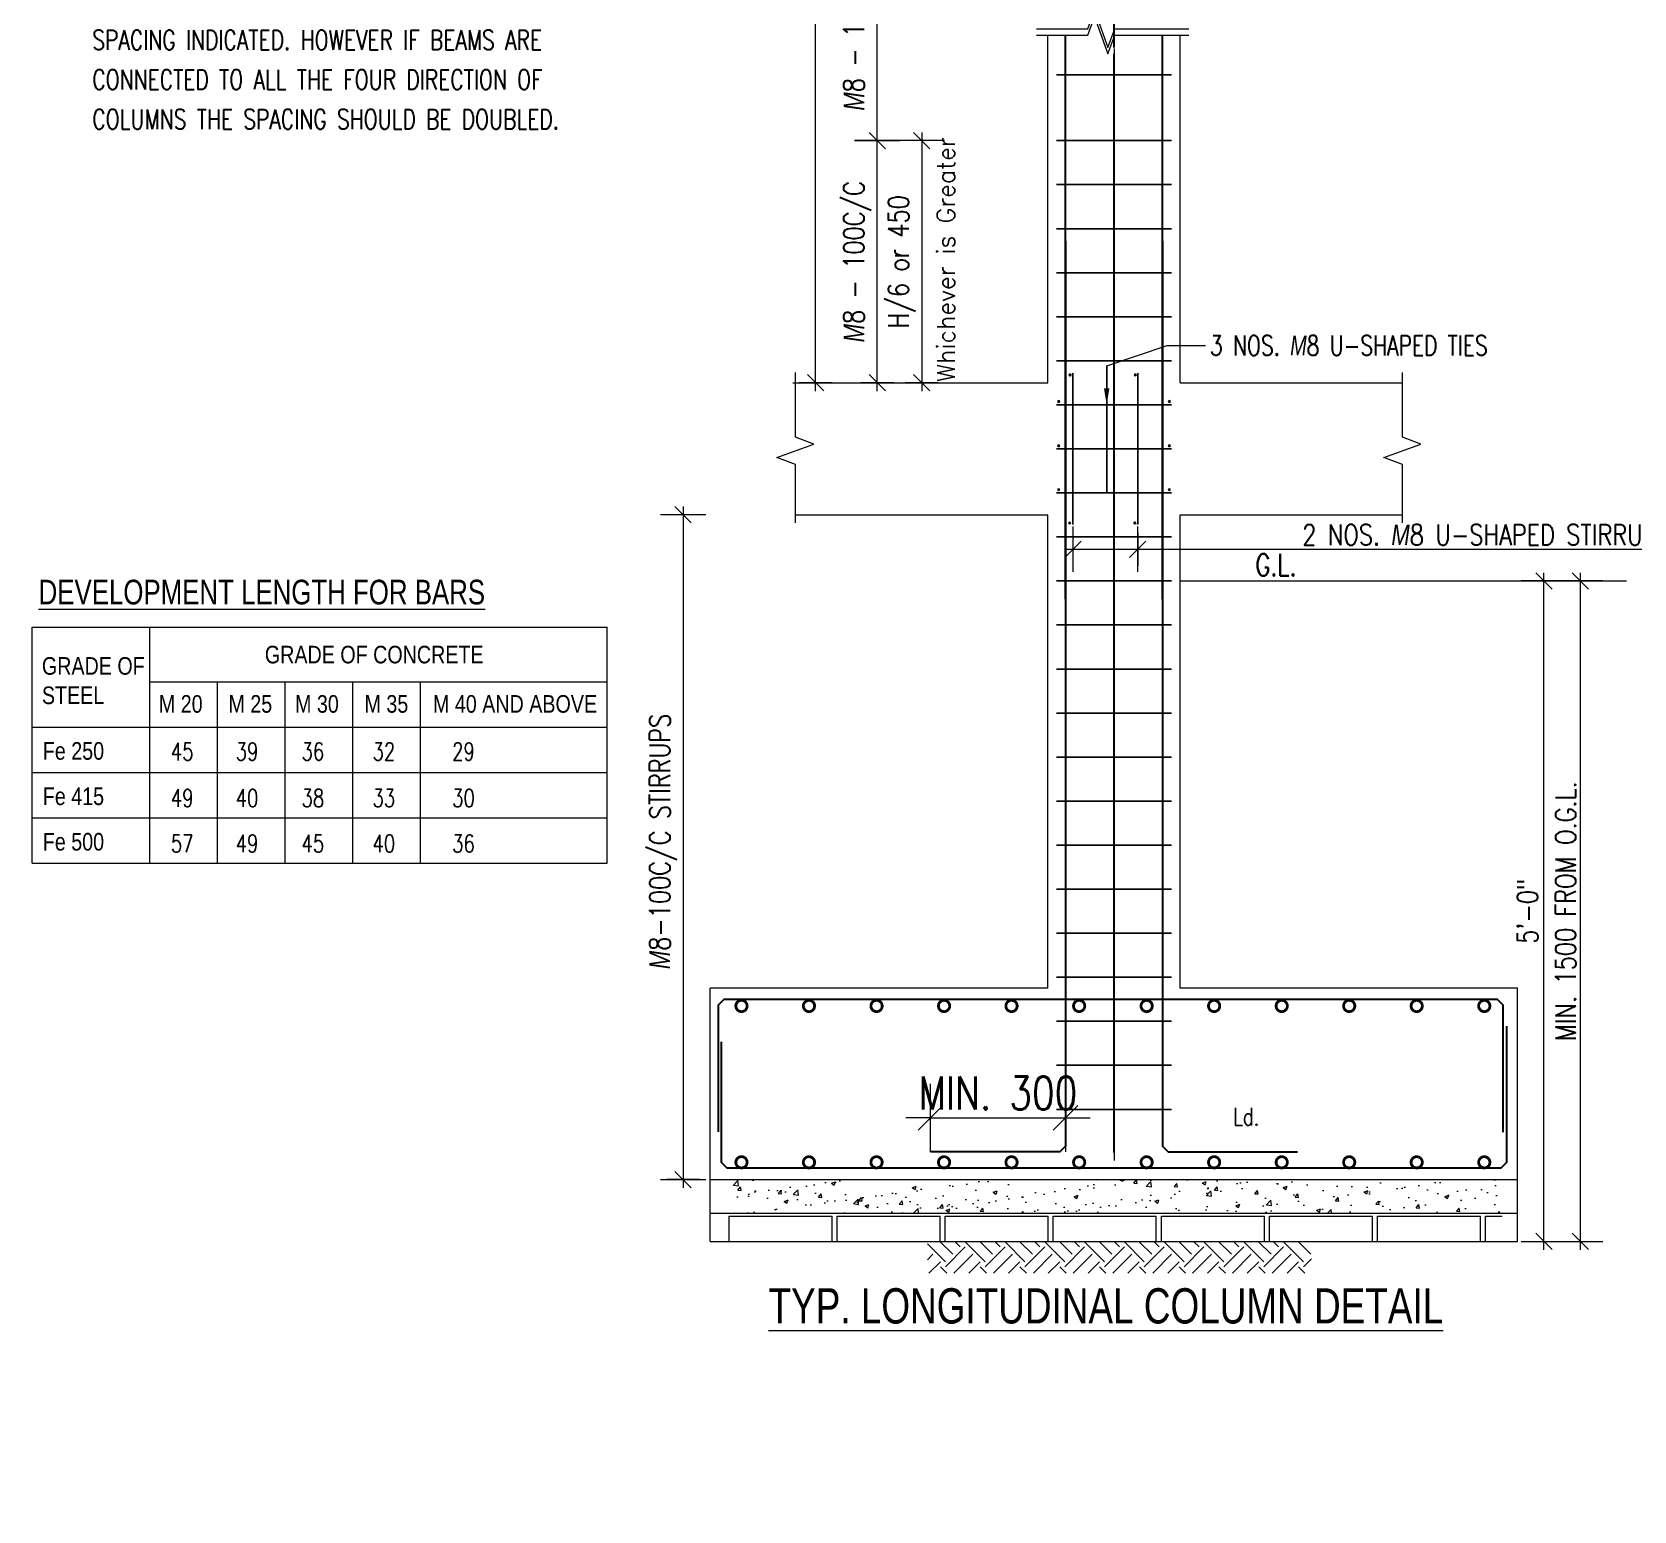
# Model space of a CAD drawing. Header units: inches. Extents: x 0 to 162649, y -36601 to -26324.
# Drawn here: x 150846.3 to 150991.8, y -27477.3 to -27342.9 of the extents above; entities that cross this region are included whole.
import ezdxf
from ezdxf import colors
from ezdxf.entities.mleader import LeaderData, LeaderLine
from ezdxf.math import Vec2, Vec3

# ---------------------------------------------------------------- set-up
doc = ezdxf.new("R2010")
doc.units = ezdxf.units.IN
doc.header["$MEASUREMENT"] = 0
doc.linetypes.add('CENTER', pattern=[2, 1.25, -0.25, 0.25, -0.25])
for name, color, linetype, lineweight in [('CENTRE', 253, 'CENTER', 5), ('Dim', 1, 'Continuous', 13), ('dimention', 1, 'Continuous', 13), ('hatch', 252, 'Continuous', 0), ('l', 61, 'Continuous', 13), ('Line', 31, 'Continuous', 5), ('Rein', 3, 'Continuous', 30), ('Stirrups', 191, 'Continuous', 25), ('TEXT', 7, 'Continuous', 9), ('Title', 4, 'Continuous', 18)]:
    doc.layers.add(name, color=color, linetype=linetype, lineweight=lineweight)
doc.styles.add('Arial', font='arial.ttf', dxfattribs={"width": 0.8})
doc.styles.add('rmtext', font='romans.shx', dxfattribs={"width": 0.8})
doc.styles.add('romans', font='romans.shx', dxfattribs={"width": 0.75})
doc.styles.add('S20', font='romans.shx', dxfattribs={"width": 0.75})
doc.styles.add('T', font='romans.shx', dxfattribs={"width": 0.75, "height": 3})
doc.dimstyles.new('Copy of DIM 48', dxfattribs={"dimscale": 48, "dimtxt": 0.0625, "dimasz": 0.046875, "dimexe": 0.0625, "dimexo": 0.015625, "dimgap": 0.015625, "dimtad": 3, "dimdec": 1, "dimzin": 3, "dimdsep": 46, "dimlunit": 4, "dimtxsty": 'rmtext', "dimblk": 'OBLIQUE', "dimcen": 0.09375, "dimdle": 0.03125, "dimclrd": 1, "dimclre": 1, "dimclrt": 2, "dimadec": 0, "dimazin": 0, "dimtfac": 0.75, "dimtdec": 1, "dimtix": 1, "dimtmove": 0, "dimatfit": 3, "dimfxl": 0.0625, "dimfxlon": 1, "dimfrac": 1, "dimtolj": 1, "dimtzin": 0, "dimlwd": -1, "dimlwe": 5, "dimarcsym": 0})
doc.dimstyles.new('DIM-24', dxfattribs={"dimscale": 24, "dimtxt": 0.078125, "dimasz": 0.0625, "dimexe": 0.0625, "dimexo": 0.015625, "dimgap": 0.015625, "dimtad": 1, "dimdec": 1, "dimzin": 3, "dimdsep": 46, "dimlunit": 4, "dimtxsty": 'rmtext', "dimblk": 'OBLIQUE', "dimcen": 0.09375, "dimdle": 0.03125, "dimclrd": 1, "dimclre": 1, "dimclrt": 2, "dimadec": 0, "dimazin": 0, "dimtfac": 0.75, "dimtdec": 1, "dimtix": 1, "dimtmove": 0, "dimatfit": 3, "dimfxl": 0.0625, "dimfxlon": 1, "dimfrac": 1, "dimtolj": 1, "dimtzin": 0, "dimlwd": -1, "dimlwe": 5, "dimarcsym": 0})

# ---------------------------------------------------------------- blocks, each defined once
blk = doc.blocks.new('_Oblique')
for p, q in [((0, -1.375), (0, 1.375)), ((-0.495, -0.495), (0.495, 0.495))]:
    blk.add_line(p, q)
blk = doc.blocks.new('*D1237')
at = {"layer": 'Defpoints', "color": 0, "transparency": 16777216}
for p in [(150923.03, -27352.77), (150940.13, -27352.77), (150938.54, -27374.77)]:
    blk.add_point(p, dxfattribs=at)
at = {"layer": 'dimention', "color": 1, "lineweight": 5, "transparency": 16777216}
for p, q in [((150924.53, -27352.77), (150921.53, -27352.77)), ((150924.53, -27374.77), (150921.53, -27374.77))]:
    blk.add_line(p, q, dxfattribs=at)
at = {"layer": 'dimention', "color": 1, "transparency": 16777216}
blk.add_line((150923.03, -27375.52), (150923.03, -27352.02), dxfattribs=at)
at = {"layer": 'dimention', "color": 1, "transparency": 16777216, "xscale": 1.5, "yscale": 1.5, "zscale": 1.5}
for p, rotation in [((150923.03, -27352.77), 90), ((150923.03, -27374.77), 270)]:
    blk.add_blockref('_Oblique', p, dxfattribs=dict(at, rotation=rotation))
at = {"layer": 'dimention', "color": 2, "transparency": 16777216, "insert": (150921.23, -27363.77), "char_height": 1.875, "attachment_point": 5, "rotation": 90, "style": 'rmtext'}
blk.add_mtext('\\A1;{\\Fgothici|c0;M}8 - 100C/C', dxfattribs=at)
blk = doc.blocks.new('*D1238')
at = {"layer": 'Defpoints', "color": 0, "transparency": 16777216}
for p in [(150923.03, -27332.67), (150940.13, -27332.67), (150940.13, -27352.77)]:
    blk.add_point(p, dxfattribs=at)
at = {"layer": 'dimention', "color": 1, "transparency": 16777216}
blk.add_line((150923.03, -27353.52), (150923.03, -27331.92), dxfattribs=at)
at = {"layer": 'dimention', "color": 1, "lineweight": 5, "transparency": 16777216}
for p, q in [((150924.53, -27332.67), (150921.53, -27332.67)), ((150924.53, -27352.77), (150921.53, -27352.77))]:
    blk.add_line(p, q, dxfattribs=at)
at = {"layer": 'dimention', "color": 1, "transparency": 16777216, "xscale": 1.5, "yscale": 1.5, "zscale": 1.5}
for p, rotation in [((150923.03, -27332.67), 90), ((150923.03, -27352.77), 270)]:
    blk.add_blockref('_Oblique', p, dxfattribs=dict(at, rotation=rotation))
at = {"layer": 'dimention', "color": 2, "transparency": 16777216, "insert": (150921.23, -27342.72), "char_height": 1.875, "attachment_point": 5, "rotation": 90, "style": 'rmtext'}
blk.add_mtext('\\A1;{\\Fgothici|c0;M}8 - 150C/C', dxfattribs=at)
blk = doc.blocks.new('*D1241')
at = {"layer": 'Defpoints', "color": 0, "transparency": 16777216}
for p in [(150917.43, -27307.68), (150938.54, -27307.68), (150938.54, -27374.77)]:
    blk.add_point(p, dxfattribs=at)
at = {"layer": 'dimention', "color": 1, "lineweight": 5, "transparency": 16777216}
for p, q in [((150918.93, -27307.68), (150915.93, -27307.68)), ((150918.93, -27374.77), (150915.93, -27374.77))]:
    blk.add_line(p, q, dxfattribs=at)
at = {"layer": 'dimention', "color": 1, "transparency": 16777216}
blk.add_line((150917.43, -27375.52), (150917.43, -27306.93), dxfattribs=at)
at = {"layer": 'dimention', "color": 1, "transparency": 16777216, "xscale": 1.5, "yscale": 1.5, "zscale": 1.5}
for p, rotation in [((150917.43, -27307.68), 90), ((150917.43, -27374.77), 270)]:
    blk.add_blockref('_Oblique', p, dxfattribs=dict(at, rotation=rotation))
at = {"layer": 'dimention', "color": 2, "transparency": 16777216, "insert": (150916.12, -27341.22), "char_height": 1.875, "attachment_point": 5, "rotation": 90, "style": 'rmtext'}
blk.add_mtext('\\A1;H', dxfattribs=at)
blk = doc.blocks.new('*D1244')
at = {"layer": 'Defpoints', "color": 0, "transparency": 16777216}
for p in [(150940.13, -27441.54), (150927.87, -27444.62), (150940.13, -27444.11)]:
    blk.add_point(p, dxfattribs=at)
at = {"layer": 'dimention', "color": 1, "lineweight": 5, "transparency": 16777216}
for p, q in [((150927.87, -27443.87), (150927.87, -27438.54)), ((150940.13, -27443.36), (150940.13, -27438.54))]:
    blk.add_line(p, q, dxfattribs=at)
at = {"layer": 'dimention', "color": 1, "transparency": 16777216}
for p, q in [((150927.87, -27441.54), (150925.62, -27441.54)), ((150927.87, -27441.54), (150940.13, -27441.54)), ((150940.13, -27441.54), (150942.38, -27441.54))]:
    blk.add_line(p, q, dxfattribs=at)
at = {"layer": 'dimention', "color": 1, "transparency": 16777216, "xscale": 2.25, "yscale": 2.25, "zscale": 2.25}
blk.add_blockref('_Oblique', (150927.87, -27441.54), dxfattribs=at)
at = {"layer": 'dimention', "color": 1, "transparency": 16777216, "xscale": 2.25, "yscale": 2.25, "zscale": 2.25, "rotation": 180}
blk.add_blockref('_Oblique', (150940.13, -27441.54), dxfattribs=at)
at = {"layer": 'dimention', "color": 2, "transparency": 16777216, "insert": (150934, -27439.29), "char_height": 3, "attachment_point": 5, "style": 'rmtext'}
blk.add_mtext('\\A1;MIN. 300 ', dxfattribs=at)
blk = doc.blocks.new('*D1246')
at = {"layer": 'Defpoints', "color": 0, "transparency": 16777216}
for p in [(150980.45, -27392.77), (150981.2, -27452.77), (150986.88, -27452.77)]:
    blk.add_point(p, dxfattribs=at)
at = {"layer": 'dimention', "color": 1, "transparency": 16777216}
blk.add_line((150986.88, -27392.02), (150986.88, -27453.52), dxfattribs=at)
at = {"layer": 'dimention', "color": 1, "lineweight": 5, "transparency": 16777216}
for p, q in [((150985.38, -27392.77), (150988.38, -27392.77)), ((150985.38, -27452.77), (150988.38, -27452.77))]:
    blk.add_line(p, q, dxfattribs=at)
at = {"layer": 'dimention', "color": 1, "transparency": 16777216, "xscale": 1.5, "yscale": 1.5, "zscale": 1.5}
for p, rotation in [((150986.88, -27392.77), 90), ((150986.88, -27452.77), 270)]:
    blk.add_blockref('_Oblique', p, dxfattribs=dict(at, rotation=rotation))
at = {"layer": 'dimention', "color": 2, "transparency": 16777216, "insert": (150985.56, -27422.77), "char_height": 1.875, "attachment_point": 5, "rotation": 90, "style": 'rmtext'}
blk.add_mtext('\\A1;MIN. 1500 FROM O.G.L.', dxfattribs=at)
blk = doc.blocks.new('*D1247')
at = {"layer": 'Defpoints', "color": 0, "transparency": 16777216}
for p in [(150940.13, -27352.77), (150927.07, -27374.77), (150938.54, -27374.77)]:
    blk.add_point(p, dxfattribs=at)
at = {"layer": 'dimention', "color": 1, "lineweight": 5, "transparency": 16777216}
for p, q in [((150928.57, -27352.77), (150925.57, -27352.77)), ((150928.57, -27374.77), (150925.57, -27374.77))]:
    blk.add_line(p, q, dxfattribs=at)
at = {"layer": 'dimention', "color": 1, "transparency": 16777216}
blk.add_line((150927.07, -27352.02), (150927.07, -27375.52), dxfattribs=at)
at = {"layer": 'dimention', "color": 1, "transparency": 16777216, "xscale": 1.5, "yscale": 1.5, "zscale": 1.5}
for p, rotation in [((150927.07, -27352.77), 90), ((150927.07, -27374.77), 270)]:
    blk.add_blockref('_Oblique', p, dxfattribs=dict(at, rotation=rotation))
at = {"layer": 'dimention', "color": 2, "transparency": 16777216, "insert": (150925.27, -27363.77), "char_height": 1.875, "attachment_point": 5, "rotation": 90, "style": 'rmtext'}
blk.add_mtext('\\A1;H/6 or 450', dxfattribs=at)
blk = doc.blocks.new('*D1248')
at = {"layer": 'Defpoints', "color": 0, "transparency": 16777216}
for p in [(150915.6, -27386.76), (150905.4, -27447.15), (150907.87, -27447.15)]:
    blk.add_point(p, dxfattribs=at)
at = {"layer": 'dimention', "color": 1, "transparency": 16777216}
blk.add_line((150905.4, -27386.01), (150905.4, -27447.9), dxfattribs=at)
at = {"layer": 'dimention', "color": 1, "lineweight": 5, "transparency": 16777216}
for p, q in [((150906.9, -27386.76), (150903.9, -27386.76)), ((150906.9, -27447.15), (150903.9, -27447.15))]:
    blk.add_line(p, q, dxfattribs=at)
at = {"layer": 'dimention', "color": 1, "transparency": 16777216, "xscale": 1.5, "yscale": 1.5, "zscale": 1.5}
for p, rotation in [((150905.4, -27386.76), 90), ((150905.4, -27447.15), 270)]:
    blk.add_blockref('_Oblique', p, dxfattribs=dict(at, rotation=rotation))
at = {"layer": 'dimention', "color": 2, "transparency": 16777216, "insert": (150903.59, -27416.95), "char_height": 1.875, "attachment_point": 5, "rotation": 90, "style": 'rmtext'}
blk.add_mtext('\\A1; {\\Fgothici|c0;M}8-100C/C STIRRUPS', dxfattribs=at)
blk = doc.blocks.new('*D1304')
at = {"layer": 'Defpoints', "color": 0, "transparency": 16777216}
for p in [(150940.81, -27387.64), (150946.7, -27387.64), (150946.7, -27389.89)]:
    blk.add_point(p, dxfattribs=at)
at = {"layer": 'dimention', "color": 1, "lineweight": 5, "transparency": 16777216}
for p, q in [((150940.81, -27388.39), (150940.81, -27391.39)), ((150946.7, -27388.39), (150946.7, -27391.39))]:
    blk.add_line(p, q, dxfattribs=at)
at = {"layer": 'dimention', "color": 1, "transparency": 16777216}
for p, q in [((150940.06, -27389.89), (150946.7, -27389.89)), ((150946.7, -27389.89), (150997.93, -27389.89))]:
    blk.add_line(p, q, dxfattribs=at)
at = {"layer": 'dimention', "color": 1, "transparency": 16777216, "xscale": 1.5, "yscale": 1.5, "zscale": 1.5, "rotation": 180}
blk.add_blockref('_Oblique', (150940.81, -27389.89), dxfattribs=at)
at = {"layer": 'dimention', "color": 1, "transparency": 16777216, "xscale": 1.5, "yscale": 1.5, "zscale": 1.5}
blk.add_blockref('_Oblique', (150946.7, -27389.89), dxfattribs=at)
at = {"layer": 'dimention', "color": 2, "transparency": 16777216, "insert": (150978.41, -27388.58), "char_height": 1.875, "attachment_point": 5, "style": 'rmtext'}
blk.add_mtext('\\A1;{\\C2;2 NOS. \\Fgothici|c0;M\\Fromans|c0;8 U-SHAPED STIRRUPS}', dxfattribs=at)
blk = doc.blocks.new('_DotSmall')
at = {"color": 0, "linetype": 'ByBlock', "const_width": 0.5}
blk.add_lwpolyline([(-0.0625, 0, 1), (0.0625, 0, 1)], format="xyb", close=True, dxfattribs=at)
blk = doc.blocks.new('*U1211')
at = {"layer": 'Rein', "xscale": 2.044444444444445, "yscale": 2.044444444444445, "zscale": 2.044444444444445}
for p in [(0, 14.2), (0, 0)]:
    blk.add_blockref('_DotSmall', p, dxfattribs=at)
blk = doc.blocks.new('*U1212')
at = {"layer": 'dimention', "color": 0, "linetype": 'ByBlock', "lineweight": -2, "transparency": 16777216}
for p in [(0, 0), (6.13, 0), (12.27, 0), (18.4, 0), (24.53, 0), (30.67, 0), (36.8, 0), (42.93, 0), (49.07, 0), (55.2, 0), (61.33, 0), (67.47, 0)]:
    blk.add_blockref('*U1211', p, dxfattribs=at)
blk = doc.blocks.new('*D1307')
at = {"layer": 'Defpoints', "color": 0, "transparency": 16777216}
for p in [(150950.54, -27392.77), (150983.59, -27392.77), (150981.2, -27452.77)]:
    blk.add_point(p, dxfattribs=at)
at = {"layer": 'dimention', "color": 1, "transparency": 16777216}
blk.add_line((150983.59, -27453.52), (150983.59, -27392.02), dxfattribs=at)
at = {"layer": 'dimention', "color": 1, "lineweight": 5, "transparency": 16777216}
for p, q in [((150982.09, -27392.77), (150985.09, -27392.77)), ((150982.09, -27452.77), (150985.09, -27452.77))]:
    blk.add_line(p, q, dxfattribs=at)
at = {"layer": 'dimention', "color": 1, "transparency": 16777216, "xscale": 1.5, "yscale": 1.5, "zscale": 1.5}
for p, rotation in [((150983.59, -27392.77), 90), ((150983.59, -27452.77), 270)]:
    blk.add_blockref('_Oblique', p, dxfattribs=dict(at, rotation=rotation))
at = {"layer": 'dimention', "color": 2, "transparency": 16777216, "insert": (150982.1, -27422.77), "char_height": 1.875, "attachment_point": 5, "rotation": 90, "style": 'rmtext'}
blk.add_mtext('\\A1;5\'-0"', dxfattribs=at)
blk = doc.blocks.new('*U1223')
at = {"layer": 'Stirrups'}
blk.add_line((5.22, 0), (-5.22, 0), dxfattribs=at)
blk = doc.blocks.new('*U1224')
at = {"layer": 'Dim', "color": 0, "linetype": 'ByBlock', "lineweight": -2, "transparency": 16777216}
for p in [(0, 88), (0, 84), (0, 80), (0, 76), (0, 72), (0, 68), (0, 64), (0, 60), (0, 56), (0, 52), (0, 48), (0, 44), (0, 40), (0, 36), (0, 32), (0, 28), (0, 24), (0, 20), (0, 16), (0, 12), (0, 8), (0, 4), (0, 0)]:
    blk.add_blockref('*U1223', p, dxfattribs=at)

msp = doc.modelspace()

# ---------------------------------------------------------------- hatches: boundary and pattern name
at = {"layer": 'hatch'}
h = msp.add_hatch(dxfattribs=at)
h.set_pattern_fill('AR-CONC', color=256, scale=0.511111, style=0)
h.set_pattern_definition([(50, (298115.2145, 33269.103), (3.66599649, -0.320733134), [0.38333333, -4.21666667]), (355, (298115.2145, 33269.103), (-0.70917348, 3.84453757), [0.30666667, -3.37333333]), (100.4514445, (298115.52, 33269.0763), (2.956822994, 3.5238044), [0.3257832, -3.58361524]), (46.1842, (298115.2145, 33270.1253), (5.45478902, -0.84598744), [0.575, -6.325]), (96.6356355, (298115.669, 33270.055), (4.77716106, 4.9788284), [0.48867508, -5.37542588]), (351.184164, (298115.2145, 33270.1253), (4.77716105, 4.9788284), [0.46, -5.06]), (21, (298115.7256, 33269.8697), (3.050858266, -2.057829886), [0.38333333, -4.21666667]), (326, (298115.7256, 33269.8697), (1.2436117, 3.70632245), [0.30666667, -3.37333333]), (71.4514447, (298115.98, 33269.6983), (4.294469926, 1.64849256), [0.32578319, -3.58361524]), (37.5, (298115.2145, 33269.1031), (0.062150372, 1.701457475), [0, -3.332444444, 0, -3.424444444, 0, -3.38611111]), (7.5, (298115.2145, 33269.103), (1.344577636, 2.015882083), [0, -1.952444444, 0, -3.255777778, 0, -1.290555556]), (327.5, (298114.0747, 33269.1031), (2.728425785, -0.115280456), [0, -1.277777778, 0, -3.986666667, 0, -5.29]), (317.5, (298113.5636, 33269.103), (2.98072931, 0.511647687), [0, -1.66111111, 0, -2.647555556, 0, -3.756666667])])
h.paths.add_polyline_path([(150979.8, -27447.15), (150909.27, -27447.15), (150909.27, -27450.21), (150979.8, -27450.21)])
h = msp.add_hatch(dxfattribs=at)
h.set_pattern_fill('AR-BRELM', color=256, scale=1.226667, style=0)
h.set_pattern_definition([(0, (298001.634, 33194.202), (0, 6.54304), [9.35333333, -0.46]), (0, (298001.634, 33196.962), (0, 6.54304), [9.35333333, -0.46]), (0, (298004.087, 33197.4736), (0, 6.54304), [4.44666667, -0.46]), (0, (298004.087, 33200.2336), (0, 6.54304), [4.44666667, -0.46]), (90, (298001.634, 33194.202), (-9.81333333, 6e-16), [2.76, -3.78304]), (90, (298001.174, 33194.202), (-9.81333333, 6e-16), [2.76, -3.78304]), (90, (298004.0873, 33197.4736), (-4.90666667, 3e-16), [2.76, -3.78304]), (90, (298003.6273, 33197.4736), (-4.90666667, 3e-16), [2.76, -3.78304])])
h.paths.add_polyline_path([(150979.8, -27450.21), (150909.27, -27450.21), (150909.27, -27452.77), (150979.8, -27452.77)])
h = msp.add_hatch(dxfattribs=at)
h.set_pattern_fill('EARTH', color=256, scale=10.222222, angle=45, style=0)
h.set_pattern_definition([(45, (154714.5352, -23311.047), (2e-16, 3.6141013), [2.5555556, -2.5555556]), (45, (154713.8575, -23310.3694), (2e-16, 3.6141013), [2.5555556, -2.5555556]), (45, (154713.18, -23309.6917), (2e-16, 3.6141013), [2.5555556, -2.5555556]), (135, (154713.18, -23309.24), (-3.6141013, 5e-16), [2.5555556, -2.5555556]), (135, (154713.8575, -23308.5623), (-3.6141013, 5e-16), [2.5555556, -2.5555556]), (135, (154714.5352, -23307.8847), (-3.6141013, 5e-16), [2.5555556, -2.5555556])])
h.paths.add_polyline_path([(150927.59, -27452.8), (150927.59, -27455.65), (150962.47, -27455.65), (150962.47, -27452.8)])

# ---------------------------------------------------------------- linework, layer by layer
at = {"layer": 'CENTRE'}
msp.add_line((150944.54, -27202.4), (150944.54, -27445.43), dxfattribs=at)
at = {"layer": 'Dim'}
for p, q in [((150846.26, -27396.98), (150898.51, -27396.98)), ((150846.26, -27418.41), (150846.26, -27396.98)), ((150856.97, -27418.41), (150856.97, -27396.98)), ((150898.51, -27418.41), (150898.51, -27396.98)), ((150856.97, -27401.92), (150898.51, -27401.92)), ((150863.12, -27418.41), (150863.12, -27401.92)), ((150869.26, -27418.41), (150869.26, -27401.92)), ((150875.41, -27418.41), (150875.41, -27401.92)), ((150881.55, -27418.41), (150881.55, -27401.92)), ((150846.26, -27406.05), (150898.51, -27406.05)), ((150846.26, -27410.17), (150898.51, -27410.17)), ((150846.26, -27414.29), (150898.51, -27414.29)), ((150846.26, -27418.41), (150898.51, -27418.41))]:
    msp.add_line(p, q, dxfattribs=at)
at = {"layer": 'l'}
for p, q in [((150938.54, -27374.77), (150938.54, -27343.2)), ((150950.54, -27374.77), (150950.54, -27343.2)), ((150938.54, -27374.77), (150938.54, -27361.9)), ((150950.54, -27374.77), (150950.54, -27361.9)), ((150915.6, -27374.77), (150938.54, -27374.77)), ((150950.54, -27374.77), (150970.74, -27374.77)), ((150915.6, -27386.76), (150938.54, -27386.76)), ((150938.54, -27429.77), (150938.54, -27386.76)), ((150950.54, -27386.76), (150970.74, -27386.76)), ((150950.54, -27429.77), (150950.54, -27386.76)), ((150950.54, -27392.77), (150991.08, -27392.77)), ((150938.54, -27429.77), (150907.87, -27429.77)), ((150907.87, -27452.77), (150907.87, -27429.77)), ((150907.87, -27447.15), (150981.2, -27447.15)), ((150907.87, -27450.21), (150981.2, -27450.21)), ((150907.87, -27452.77), (150981.2, -27452.77))]:
    msp.add_line(p, q, dxfattribs=at)
msp.add_lwpolyline([(150981.2, -27452.77), (150981.2, -27429.77), (150950.54, -27429.77)], dxfattribs=at)
at = {"layer": 'Line'}
for points in [[(150937.51, -27342.61), (150942.15, -27342.61), (150942.77, -27340.93), (150943.99, -27344.3), (150944.61, -27342.61), (150951.34, -27342.61)], [(150937.51, -27343.2), (150942.15, -27343.2), (150942.77, -27341.52), (150943.99, -27344.89), (150944.61, -27343.2), (150951.34, -27343.2)], [(150915.6, -27387.49), (150915.6, -27382.18), (150913.91, -27381.56), (150917.28, -27380.34), (150915.6, -27379.72), (150915.6, -27373.84)], [(150970.74, -27387.49), (150970.74, -27382.18), (150969.05, -27381.56), (150972.42, -27380.34), (150970.74, -27379.72), (150970.74, -27373.84)]]:
    msp.add_lwpolyline(points, dxfattribs=at)
msp.add_lwpolyline([(150953.52, -27429.77, 0, 0, 0), (150950.74, -27429.77, 0, 0, 0), (150952.08, -27429.77, 0, 0.767, 0), (150952.08, -27431.4, 0, 0, 0), (150952.08, -27441, 0, 0, 0.414214), (150954.13, -27443.05, 0, 0, 0), (150959.59, -27443.05, 0.767, 0, 0), (150961.22, -27443.05, 0, 0, 0), (150961.22, -27442.26, 0, 0, 0), (150961.22, -27443.82, 0, 0, 0)], format="xyseb", dxfattribs=at)
at = {"layer": 'Rein'}
for p, q in [((150944.54, -27344.3), (150944.54, -27284.08)), ((150940.13, -27394.42), (150940.13, -27343.2)), ((150948.94, -27394.42), (150948.94, -27343.2)), ((150944.54, -27444.69), (150944.54, -27344.89))]:
    msp.add_line(p, q, dxfattribs=at)
for points in [[(150940.13, -27361.9), (150940.13, -27444.11), (150939.62, -27444.62), (150927.87, -27444.62)], [(150948.94, -27361.9), (150948.94, -27444.11), (150949.45, -27444.62), (150961.21, -27444.62)], [(150979.88, -27442.84), (150979.88, -27431.3), (150979.37, -27430.79), (150909.1, -27430.79), (150908.59, -27431.3), (150908.59, -27442.82)], [(150980.18, -27433.22), (150980.18, -27445.61), (150979.67, -27446.12), (150909.4, -27446.12), (150908.89, -27445.61), (150908.89, -27434.64)]]:
    msp.add_lwpolyline(points, dxfattribs=at)
at = {"layer": 'Stirrups'}
for p, q in [((150949.76, -27346.78), (150939.32, -27346.78)), ((150940.81, -27387.64), (150940.81, -27373.89)), ((150946.7, -27387.64), (150946.7, -27373.89)), ((150949.74, -27376.77), (150939.34, -27376.77)), ((150949.74, -27380.77), (150939.34, -27380.77)), ((150949.74, -27384.77), (150939.34, -27384.77))]:
    msp.add_line(p, q, dxfattribs=at)
for centre, start, end in [((150940.55, -27374.05), 0, 180), ((150940.55, -27374.05), 180, 0), ((150946.48, -27374.05), 0, 180), ((150946.48, -27374.05), 180, 0), ((150939.51, -27376.47), 0, 180), ((150939.51, -27376.47), 180, 0), ((150949.56, -27376.47), 0, 180), ((150949.56, -27376.47), 180, 0), ((150939.51, -27380.49), 0, 180), ((150939.51, -27380.49), 180, 0), ((150949.56, -27380.49), 0, 180), ((150949.56, -27380.49), 180, 0), ((150939.51, -27384.48), 0, 180), ((150939.51, -27384.48), 180, 0), ((150949.56, -27384.48), 0, 180), ((150949.56, -27384.48), 180, 0), ((150940.51, -27387.5), 0, 180), ((150940.51, -27387.5), 180, 0), ((150946.43, -27387.5), 0, 180), ((150946.43, -27387.5), 180, 0)]:
    msp.add_arc(centre, 0.0767, start, end, dxfattribs=at)

# ---------------------------------------------------------------- block references
at = {"layer": 'Dim'}
msp.add_blockref('*U1224', (150944.54, -27440.77), dxfattribs=at)
at = {"layer": 'dimention'}
msp.add_blockref('*U1212', (150910.7, -27445.58), dxfattribs=at)

# ---------------------------------------------------------------- texts
at = {"layer": 'dimention', "insert": (150846.33, -27198.7), "char_height": 1.8, "width": 57.717, "attachment_point": 1, "line_spacing_factor": 1.2, "style": 'T'}
msp.add_mtext('\\pi-5.4,l5.4,t5.4;{\\LGENERAL NOTES:}\\P1.^IIF THERE IS ANY DISCREPANCY OR CHANGE REQUIRED, IT SHALL BE REFERED TO THE CONSULTANT IMMEDIATELY UPON RECEIVING \\P^ITHIS DRAWING.\\P2.^ITHIS DRAWING SHALL BE CONJUCTION WITH OTHER PERTINENT DRAWINGS, IF REQUIRED.\\P3.^IALL DIMENSIONS SHOULD BE COUNTER CHECKED ON THE SITE, PRIOR TO COMMENCING THE WORK. \\P\\pi0,t21.6;ALL SPECIFIED ^IAREAS SHOULD BE VERIFIED ON \\P\\pt5.4;THE SITE PRIOR TO THE PROCUREMENT OF ANY \\PMATERIAL.\\P\\pi-5.4;4.^IWRITTEN DIMENSIONS ARE TO BE \\P^IFOLLOWED IN CASE OF ANY DISCREPANCY BETWEEN THE WRITTEN DIMENSIONS AND THE SITE CONDITIONS, THEY SHOULD BE IMMEDIATELY REFERED TO THE \\P^ICONSULTANT FOR CLARIFICATIONS.\\P5.^ITHIS DRAWING CANNOT BE USED FOR ANY OTHER PURPOSE THAN FOR WHICH IT IS HANDED.\\P6.^ITHIS DRAWING IS THE PROPERTY OF {\\C5;ONE LINE} {\\C5;ARCHITECTS} AND IS NOT TO BE REPRODUCED OR COPIED.\\P7.^IALL THE DIMENSIONS ARE IN MM UNLESS NOTED OTHERWISE.\\P8.^IGRADE OF CONCRETE MIX SHALL BE M25 CONFORMING TO IS:456-2000.\\P9.^IREINFORCEMENT SHALL BE HIGH STRENGTH DEFORMEND BARS OF GRADE FE:500, TEMPCORE "HIMAL".\\P10.^ICLEAR COVER TO REINFORCEMENT FROM MAIN BAR SHALL BE AS FOLLOWS:\\P\\pt5.4,7.2;^I^IFOUNDATION - 50mm\\P\\pt5.4,7.2,21.6;^I^IRCC WALL^I- 25mm\\P^I^ICOLUMN^I- 40mm\\P\\pt5.4,7.2,14.4;^I^IBEAM^I- 25mm\\P\\pt5.4,7.2,14.4,21.6;^I^ISLAB^I^I- 15mm\\P\\pt5.4;11.^INOT MORE THAN HALF THE COLUMN BARS SHALL \\P\\pi0,t7.2;^IBE LAPPED AT A SECTION.\\P\\pi-5.4,t5.4;12.^ICONFINING STIRRUPS BEAM-COLUMN JUNCTION SHALL BE PROVIDED IN "Z" PORTION AT THE SPACING INDICATED. HOWEVER IF BEAMS ARE CONNECTED TO ALL THE FOUR DIRECTION OF COLUMNS THE SPACING SHOULD BE DOUBLED.', dxfattribs=at)
at = {"layer": 'TEXT', "style": 'S20'}
msp.add_text('Whichever is Greater', height=1.6, rotation=90, dxfattribs=at).set_placement((150930.07, -27374.7))
at = {"layer": 'TEXT', "attachment_point": 1}
for s, insert, char_height, style in [('G.L.', (150957.39, -27390.32), 2, 'S20'), ('GRADE OF CONCRETE', (150867.41, -27398.66), 1.6, 'Arial'), ('GRADE OF \\PSTEEL', (150847.16, -27399.69), 1.6, 'Arial'), ('M 20', (150857.78, -27403.14), 1.6, 'Arial'), ('M 25', (150864.1, -27403.14), 1.6, 'Arial'), ('M 30', (150870.15, -27403.14), 1.6, 'Arial'), ('M 35', (150876.46, -27403.14), 1.6, 'Arial'), ('M 40 AND ABOVE', (150882.68, -27403.14), 1.6, 'Arial'), ('Fe 250', (150847.24, -27407.41), 1.6, 'Arial'), ('45', (150858.87, -27407.47), 1.6, 'romans'), ('39', (150864.76, -27407.47), 1.6, 'romans'), ('36', (150870.74, -27407.47), 1.6, 'romans'), ('32', (150877.19, -27407.47), 1.6, 'romans'), ('29', (150884.42, -27407.47), 1.6, 'romans'), ('Fe 415', (150847.24, -27411.53), 1.6, 'Arial'), ('49', (150858.87, -27411.69), 1.6, 'romans'), ('40', (150864.76, -27411.69), 1.6, 'romans'), ('38', (150870.74, -27411.69), 1.6, 'romans'), ('33', (150877.19, -27411.69), 1.6, 'romans'), ('30', (150884.42, -27411.69), 1.6, 'romans'), ('Fe 500', (150847.24, -27415.66), 1.6, 'Arial'), ('57', (150858.87, -27415.82), 1.6, 'romans'), ('49', (150864.76, -27415.82), 1.6, 'romans'), ('45', (150870.74, -27415.82), 1.6, 'romans'), ('40', (150877.19, -27415.82), 1.6, 'romans'), ('36', (150884.42, -27415.82), 1.6, 'romans'), ('Ld.', (150955.37, -27440.63), 1.6, 'S20')]:
    msp.add_mtext(s, dxfattribs=dict(at, insert=insert, char_height=char_height, style=style))
at = {"layer": 'Title', "insert": (150846.86, -27392.66), "char_height": 2.24, "attachment_point": 1, "style": 'romans'}
msp.add_mtext('{\\fArial|b0|i0|c0|p34;\\LDEVELOPMENT LENGTH FOR BARS}', dxfattribs=at)

# ---------------------------------------------------------------- dimensions: what is measured, and where the dimension line sits
at = {"layer": 'dimention'}
for base, p1, p2, angle, text, picture, middle in [((150917.43, -27307.68), (150938.54, -27374.77), (150938.54, -27307.68), 90, 'H', '*D1241', (150916.12, -27341.22)), ((150923.03, -27332.67), (150940.13, -27352.77), (150940.13, -27332.67), 90, '{\\Fgothici|c0;M}8 - 150C/C', '*D1238', (150921.23, -27342.72)), ((150923.03, -27352.77), (150938.54, -27374.77), (150940.13, -27352.77), 90, '{\\Fgothici|c0;M}8 - 100C/C', '*D1237', (150921.23, -27363.77)), ((150927.07, -27374.77), (150940.13, -27352.77), (150938.54, -27374.77), 270, 'H/6 or 450', '*D1247', (150925.27, -27363.77)), ((150905.4, -27447.15), (150915.6, -27386.76), (150907.87, -27447.15), 270, ' {\\Fgothici|c0;M}8-100C/C STIRRUPS', '*D1248', (150903.59, -27416.95)), ((150986.88, -27452.77), (150980.45, -27392.77), (150981.2, -27452.77), 90, 'MIN. 1500 FROM O.G.L.', '*D1246', (150985.56, -27422.77))]:
    dim = msp.add_linear_dim(base=base, p1=p1, p2=p2, angle=angle, text=text, dimstyle='DIM-24', dxfattribs=at)
    dim.commit()
    dim.dimension.update_dxf_attribs({"geometry": picture, "text_midpoint": middle})
dim = msp.add_linear_dim(base=(150946.7, -27389.89), p1=(150940.81, -27387.64), p2=(150946.7, -27387.64), text='{\\C2;2 NOS. \\Fgothici|c0;M\\Fromans|c0;8 U-SHAPED STIRRUPS}', dimstyle='DIM-24', dxfattribs=at)
dim.commit()
dim.dimension.update_dxf_attribs({"geometry": '*D1304', "text_midpoint": (150978.41, -27389.89), "dimtype": 160})
dim = msp.add_linear_dim(base=(150983.59, -27392.77), p1=(150981.2, -27452.77), p2=(150950.54, -27392.77), angle=90, dimstyle='DIM-24', dxfattribs=at)
dim.commit()
dim.dimension.update_dxf_attribs({"geometry": '*D1307', "text_midpoint": (150982.1, -27422.77)})
dim = msp.add_linear_dim(base=(150940.13, -27441.54), p1=(150927.87, -27444.62), p2=(150940.13, -27444.11), text='MIN. 300 ', dimstyle='Copy of DIM 48', dxfattribs=at)
dim.commit()
dim.dimension.update_dxf_attribs({"geometry": '*D1244', "text_midpoint": (150934, -27439.29)})

# ---------------------------------------------------------------- leaders
ml = msp.add_multileader_mtext('Standard', dxfattribs=at)
ml.set_content('{\\Fromans|c0;\\W0.75;3 NOS. \\Fgothici|c0;M\\Fromans|c0;8 U-SHAPED TIES}', color=2, style='romans')
ml.set_leader_properties(color=1, linetype='ByLayer', lineweight=9)
ml.build(insert=Vec2(0, 0))
ml.multileader.update_dxf_attribs({"text_right_attachment_type": 6, "dogleg_length": 3.5, "arrow_head_size": 1.5, "scale": 25})
ctx = ml.context
ctx.base_point, ctx.scale, ctx.char_height, ctx.arrow_head_size, ctx.landing_gap_size, ctx.plane_origin = Vec3(150952.85, -27371.38), 25, 1.8, 1.5, 0.399, Vec3(150942.88, -27374.51)
ctx.right_attachment = 6
notes = []
notes.append((ctx, [(0, (1, 1, 0), (150949.35, -27371.38), (1, 0), 3.5, [(4, [(150943.87, -27376.76), (150943.87, -27373.24), (150943.87, -27380.78), (150943.87, -27373.24), (150943.87, -27384.77), (150943.87, -27373.24)], 0, [])])]))
ctx.mtext.insert, ctx.mtext.flow_direction = Vec3(150953.25, -27370.48), 5
at = {"layer": 'Title'}
ml = msp.add_multileader_mtext('Standard', dxfattribs=at)
ml.set_content('{\\W0.75;\\LTYP. LONGITUDINAL COLUMN DETAIL}', color=256, style='Arial')
ml.set_leader_properties(color=1, linetype='ByLayer', lineweight=9)
ml.build(insert=Vec2(0, 0))
ml.multileader.update_dxf_attribs({"leader_type": 0, "has_dogleg": 0, "text_left_attachment_type": 5, "text_right_attachment_type": 5, "dogleg_length": 0, "arrow_head_size": 1.2, "scale": 25})
ctx = ml.context
ctx.base_point, ctx.scale, ctx.char_height, ctx.arrow_head_size, ctx.landing_gap_size, ctx.plane_origin = Vec3(150913.25, -27460.92), 25, 3.2, 1.2, 0, Vec3(150921.45, -27470.74)
ctx.left_attachment, ctx.right_attachment, ctx.text_align_type = 5, 5, 1
notes.append((ctx, [(0, (1, 1, 0), (150913.25, -27460.92), (1, 0), 0, [(0, [(150911.85, -27460.92)], 0, [])])]))
ctx.mtext.insert, ctx.mtext.alignment, ctx.mtext.flow_direction = Vec3(150943.8, -27457.02), 2, 5
for ctx, leaders in notes:
    for number, flags, end, landing, length, lines in leaders:
        leader = LeaderData()
        leader.index, (leader.has_last_leader_line, leader.has_dogleg_vector, leader.attachment_direction) = number, flags
        leader.last_leader_point, leader.dogleg_vector, leader.dogleg_length = Vec3(end), Vec3(landing), length
        for number, points, colour, breaks in lines:
            line = LeaderLine()
            line.index, line.vertices, line.color, line.breaks = number, Vec3.list(points), colors.encode_raw_color(colour), breaks
            leader.lines.append(line)
        ctx.leaders.append(leader)

doc.saveas('drawing.dxf')
